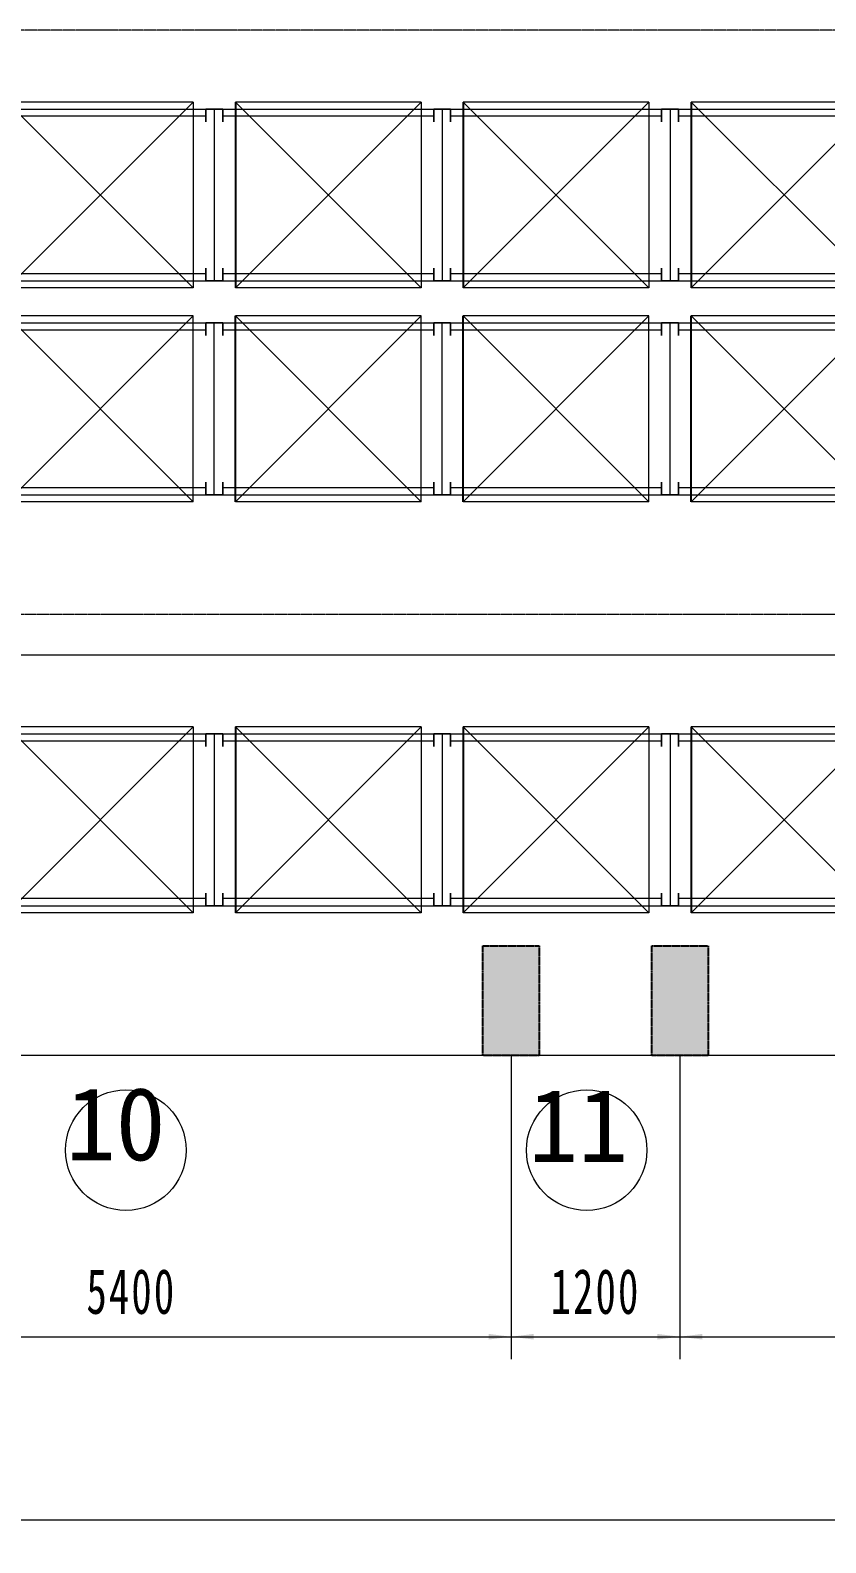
# Model space of a CAD drawing. Header units: millimetres. Extents: x -67280 to 67280, y -47520 to 47520.
# Drawn here: x 143 to 5799, y -29434 to -18687 of the extents above; entities that cross this region are included whole.
import ezdxf

# ---------------------------------------------------------------- set-up
doc = ezdxf.new("R2010")
doc.units = ezdxf.units.MM
doc.linetypes.add('AD_LTYPE5 0 mm_1_1_1_1_1_1_1_1_1_1_1_1_1_1_1', pattern=[16, 13, -1, 1, -1])
doc.linetypes.add('点画线', pattern=[18, 12, -2, 2, -2])
doc.layers.get('0').update_dxf_attribs({"lineweight": 35})
for name, color, linetype, lineweight in [('ACADACAD05', 4, 'AD_LTYPE5 0 mm_1_1_1_1_1_1_1_1_1_1_1_1_1_1_1', 25), ('ACADloading', 57, 'Continuous', 18), ('ACADRackFrame', 5, 'Continuous', 18), ('ACAD细实线层', 3, 'Continuous', 18), ('中心线层', 1, '点画线', 18), ('尺寸线层', 4, 'Continuous', 18)]:
    doc.layers.add(name, color=color, linetype=linetype, lineweight=lineweight)
doc.styles.add('标准', font='', dxfattribs={"width": 0.667})
doc.styles.get('标准').set_extended_font_data('宋体')
doc.dimstyles.new('标准', dxfattribs={"dimscale": 160, "dimtxt": 2, "dimasz": 1, "dimexe": 1, "dimexo": 0, "dimgap": 1, "dimtad": 1, "dimdec": 1, "dimdsep": 46, "dimtxsty": '标准', "dimblk": '_CAXARROW', "dimcen": 0, "dimdle": 2, "dimaunit": 1, "dimadec": 0, "dimazin": 2, "dimtfac": 0.707107, "dimtdec": 3, "dimtmove": 0, "dimatfit": 3, "dimfxl": 0, "dimfrac": 2, "dimtolj": 1, "dimarcsym": 0})

# ---------------------------------------------------------------- blocks, each defined once
blk = doc.blocks.new('*X4')
at = {"layer": '尺寸线层', "linetype": 'Continuous', "lineweight": 18}
for points in [[(-55838, -29274), (-55678, -29294), (-55678, -29254)], [(22162, -29274), (22002, -29294), (22002, -29254)]]:
    blk.add_hatch(color=0, dxfattribs=at).paths.add_polyline_path(points, flags=0)
at = {"layer": '尺寸线层', "color": 0}
for p, q in [((-55838, -25972), (-55838, -29434)), ((22162, -25972), (22162, -29434))]:
    blk.add_line(p, q, dxfattribs=at)
at = {"layer": '尺寸线层', "color": 0, "linetype": 'Continuous', "lineweight": 18}
blk.add_line((22162, -29274), (-55838, -29274), dxfattribs=at)
at = {"layer": '尺寸线层', "color": 0, "insert": (-16838, -28954), "char_height": 320, "width": 1570.44, "attachment_point": 5, "line_spacing_factor": 1.15057, "style": '标准'}
blk.add_mtext('\\T1.1;78200', dxfattribs=at)
blk = doc.blocks.new('_CAXARROW')
blk.add_hatch(color=0).paths.add_polyline_path([(0, 0), (-1, 0.125), (-1, -0.125)], flags=0)
blk = doc.blocks.new('*X152')
at = {"layer": 'ACADloading', "color": 3, "linetype": 'Continuous', "lineweight": 18}
for p, q in [((1530, 0), (210, 0)), ((210, 0), (210, -1320)), ((210, 0), (210, -1320)), ((210, 0), (210, -1320)), ((210, 0), (210, -1320)), ((210, -1320), (210, 0)), ((210, -1320), (210, 0)), ((210, -1320), (210, 0)), ((210, -1320), (1530, 0)), ((1530, -1320), (210, 0)), ((1530, 0), (1530, -1320)), ((210, -820), (210, -1280)), ((210, -820), (210, -1280)), ((1530, -1320), (210, -1320)), ((1490, -1320), (250, -1320))]:
    blk.add_line(p, q, dxfattribs=at)
at = {"layer": 'ACADloading', "color": 3, "linetype": 'Continuous', "lineweight": 25}
blk.add_line((210, 0), (210, -1320), dxfattribs=at)
at = {"layer": 'ACADloading', "linetype": 'Continuous', "lineweight": 18}
for p, q in [((1530, 0), (250, 0)), ((1530, 0), (250, 0)), ((1530, 0), (250, 0)), ((1490, -1320), (250, -1320)), ((1490, -1320), (250, -1320))]:
    blk.add_line(p, q, dxfattribs=at)
at = {"layer": 'ACADloading', "color": 5, "linetype": 'Continuous', "lineweight": 18}
blk.add_line((1530, 0), (1530, -1320), dxfattribs=at)
blk.add_line((1530, 0), (1530, -1320), dxfattribs=at)
blk.add_line((1530, 0), (1530, -1320), dxfattribs=at)
blk.add_line((1530, 0), (1530, -1320), dxfattribs=at)
blk.add_line((1530, 0), (1530, -1320), dxfattribs=at)
blk.add_line((1530, 0), (1530, -1320), dxfattribs=at)
at = {"layer": 'ACADRackFrame', "linetype": 'Continuous', "lineweight": 18}
for p, q in [((120, -50), (1620, -50)), ((1620, -100), (120, -100)), ((1620, -1220), (120, -1220)), ((120, -1270), (1620, -1270))]:
    blk.add_line(p, q, dxfattribs=at)
for points in [[(120, -140), (120, -50), (0, -50), (0, -140)], [(60, -50), (60, -1270)], [(1620, -140), (1620, -50), (1740, -50), (1740, -140)], [(1680, -50), (1680, -1270)], [(120, -1180), (120, -1270), (0, -1270), (0, -1180)], [(1620, -1180), (1620, -1270), (1740, -1270), (1740, -1180)]]:
    blk.add_lwpolyline(points, dxfattribs=at)
blk = doc.blocks.new('*X153')
at = {"layer": 'ACADloading', "color": 3, "linetype": 'Continuous', "lineweight": 18}
for p, q in [((1530, 0), (210, 0)), ((210, 0), (210, -1320)), ((210, 0), (210, -1320)), ((210, 0), (210, -1320)), ((210, 0), (210, -1320)), ((210, -1320), (210, 0)), ((210, -1320), (210, 0)), ((210, -1320), (210, 0)), ((210, -1320), (1530, 0)), ((1530, -1320), (210, 0)), ((1530, 0), (1530, -1320)), ((210, -820), (210, -1280)), ((210, -820), (210, -1280)), ((1530, -1320), (210, -1320)), ((1490, -1320), (250, -1320))]:
    blk.add_line(p, q, dxfattribs=at)
at = {"layer": 'ACADloading', "color": 3, "linetype": 'Continuous', "lineweight": 25}
blk.add_line((210, 0), (210, -1320), dxfattribs=at)
at = {"layer": 'ACADloading', "linetype": 'Continuous', "lineweight": 18}
for p, q in [((1530, 0), (250, 0)), ((1530, 0), (250, 0)), ((1530, 0), (250, 0)), ((1490, -1320), (250, -1320)), ((1490, -1320), (250, -1320))]:
    blk.add_line(p, q, dxfattribs=at)
at = {"layer": 'ACADloading', "color": 5, "linetype": 'Continuous', "lineweight": 18}
blk.add_line((1530, 0), (1530, -1320), dxfattribs=at)
blk.add_line((1530, 0), (1530, -1320), dxfattribs=at)
blk.add_line((1530, 0), (1530, -1320), dxfattribs=at)
blk.add_line((1530, 0), (1530, -1320), dxfattribs=at)
blk.add_line((1530, 0), (1530, -1320), dxfattribs=at)
blk.add_line((1530, 0), (1530, -1320), dxfattribs=at)
at = {"layer": 'ACADRackFrame', "linetype": 'Continuous', "lineweight": 18}
for p, q in [((120, -50), (1620, -50)), ((1620, -100), (120, -100)), ((1620, -1220), (120, -1220)), ((120, -1270), (1620, -1270))]:
    blk.add_line(p, q, dxfattribs=at)
for points in [[(120, -140), (120, -50), (0, -50), (0, -140)], [(60, -50), (60, -1270)], [(1620, -140), (1620, -50), (1740, -50), (1740, -140)], [(1680, -50), (1680, -1270)], [(120, -1180), (120, -1270), (0, -1270), (0, -1180)], [(1620, -1180), (1620, -1270), (1740, -1270), (1740, -1180)]]:
    blk.add_lwpolyline(points, dxfattribs=at)
blk = doc.blocks.new('*X154')
at = {"layer": 'ACADloading', "color": 3, "linetype": 'Continuous', "lineweight": 18}
for p, q in [((1530, 0), (210, 0)), ((210, 0), (210, -1320)), ((210, 0), (210, -1320)), ((210, 0), (210, -1320)), ((210, 0), (210, -1320)), ((210, -1320), (210, 0)), ((210, -1320), (210, 0)), ((210, -1320), (210, 0)), ((210, -1320), (1530, 0)), ((1530, -1320), (210, 0)), ((1530, 0), (1530, -1320)), ((210, -820), (210, -1280)), ((210, -820), (210, -1280)), ((1530, -1320), (210, -1320)), ((1490, -1320), (250, -1320))]:
    blk.add_line(p, q, dxfattribs=at)
at = {"layer": 'ACADloading', "color": 3, "linetype": 'Continuous', "lineweight": 25}
blk.add_line((210, 0), (210, -1320), dxfattribs=at)
at = {"layer": 'ACADloading', "linetype": 'Continuous', "lineweight": 18}
for p, q in [((1530, 0), (250, 0)), ((1530, 0), (250, 0)), ((1530, 0), (250, 0)), ((1490, -1320), (250, -1320)), ((1490, -1320), (250, -1320))]:
    blk.add_line(p, q, dxfattribs=at)
at = {"layer": 'ACADloading', "color": 5, "linetype": 'Continuous', "lineweight": 18}
blk.add_line((1530, 0), (1530, -1320), dxfattribs=at)
blk.add_line((1530, 0), (1530, -1320), dxfattribs=at)
blk.add_line((1530, 0), (1530, -1320), dxfattribs=at)
blk.add_line((1530, 0), (1530, -1320), dxfattribs=at)
blk.add_line((1530, 0), (1530, -1320), dxfattribs=at)
blk.add_line((1530, 0), (1530, -1320), dxfattribs=at)
at = {"layer": 'ACADRackFrame', "linetype": 'Continuous', "lineweight": 18}
for p, q in [((120, -50), (1620, -50)), ((1620, -100), (120, -100)), ((1620, -1220), (120, -1220)), ((120, -1270), (1620, -1270))]:
    blk.add_line(p, q, dxfattribs=at)
for points in [[(120, -140), (120, -50), (0, -50), (0, -140)], [(60, -50), (60, -1270)], [(1620, -140), (1620, -50), (1740, -50), (1740, -140)], [(1680, -50), (1680, -1270)], [(120, -1180), (120, -1270), (0, -1270), (0, -1180)], [(1620, -1180), (1620, -1270), (1740, -1270), (1740, -1180)]]:
    blk.add_lwpolyline(points, dxfattribs=at)
blk = doc.blocks.new('*X155')
at = {"layer": 'ACADloading', "color": 3, "linetype": 'Continuous', "lineweight": 18}
for p, q in [((1530, 0), (210, 0)), ((210, 0), (210, -1320)), ((210, 0), (210, -1320)), ((210, 0), (210, -1320)), ((210, 0), (210, -1320)), ((210, -1320), (210, 0)), ((210, -1320), (210, 0)), ((210, -1320), (210, 0)), ((210, -1320), (1530, 0)), ((1530, -1320), (210, 0)), ((1530, 0), (1530, -1320)), ((210, -820), (210, -1280)), ((210, -820), (210, -1280)), ((1530, -1320), (210, -1320)), ((1490, -1320), (250, -1320))]:
    blk.add_line(p, q, dxfattribs=at)
at = {"layer": 'ACADloading', "color": 3, "linetype": 'Continuous', "lineweight": 25}
blk.add_line((210, 0), (210, -1320), dxfattribs=at)
at = {"layer": 'ACADloading', "linetype": 'Continuous', "lineweight": 18}
for p, q in [((1530, 0), (250, 0)), ((1530, 0), (250, 0)), ((1530, 0), (250, 0)), ((1490, -1320), (250, -1320)), ((1490, -1320), (250, -1320))]:
    blk.add_line(p, q, dxfattribs=at)
at = {"layer": 'ACADloading', "color": 5, "linetype": 'Continuous', "lineweight": 18}
blk.add_line((1530, 0), (1530, -1320), dxfattribs=at)
blk.add_line((1530, 0), (1530, -1320), dxfattribs=at)
blk.add_line((1530, 0), (1530, -1320), dxfattribs=at)
blk.add_line((1530, 0), (1530, -1320), dxfattribs=at)
blk.add_line((1530, 0), (1530, -1320), dxfattribs=at)
blk.add_line((1530, 0), (1530, -1320), dxfattribs=at)
at = {"layer": 'ACADRackFrame', "linetype": 'Continuous', "lineweight": 18}
for p, q in [((120, -50), (1620, -50)), ((1620, -100), (120, -100)), ((1620, -1220), (120, -1220)), ((120, -1270), (1620, -1270))]:
    blk.add_line(p, q, dxfattribs=at)
for points in [[(120, -140), (120, -50), (0, -50), (0, -140)], [(60, -50), (60, -1270)], [(1620, -140), (1620, -50), (1740, -50), (1740, -140)], [(1680, -50), (1680, -1270)], [(120, -1180), (120, -1270), (0, -1270), (0, -1180)], [(1620, -1180), (1620, -1270), (1740, -1270), (1740, -1180)]]:
    blk.add_lwpolyline(points, dxfattribs=at)
blk = doc.blocks.new('*X188')
at = {"layer": 'ACADloading', "color": 3, "linetype": 'Continuous', "lineweight": 18}
for p, q in [((210, 0), (210, 1320)), ((210, 0), (210, 1320)), ((210, 0), (210, 1320)), ((210, 0), (210, 1320)), ((210, 1320), (210, 0)), ((210, 1320), (210, 0)), ((1530, 1320), (210, 1320)), ((210, 1320), (210, 0)), ((210, 1320), (1530, 0)), ((1530, 1320), (210, 0)), ((1490, 1320), (250, 1320)), ((1530, 0), (1530, 1320)), ((210, 820), (210, 1280)), ((210, 820), (210, 1280)), ((1530, 0), (210, 0))]:
    blk.add_line(p, q, dxfattribs=at)
at = {"layer": 'ACADloading', "color": 3, "linetype": 'Continuous', "lineweight": 25}
blk.add_line((210, 0), (210, 1320), dxfattribs=at)
at = {"layer": 'ACADloading', "linetype": 'Continuous', "lineweight": 18}
for p, q in [((1490, 1320), (250, 1320)), ((1490, 1320), (250, 1320)), ((1530, 0), (250, 0)), ((1530, 0), (250, 0)), ((1530, 0), (250, 0))]:
    blk.add_line(p, q, dxfattribs=at)
at = {"layer": 'ACADloading', "color": 5, "linetype": 'Continuous', "lineweight": 18}
blk.add_line((1530, 0), (1530, 1320), dxfattribs=at)
blk.add_line((1530, 0), (1530, 1320), dxfattribs=at)
blk.add_line((1530, 0), (1530, 1320), dxfattribs=at)
blk.add_line((1530, 0), (1530, 1320), dxfattribs=at)
blk.add_line((1530, 0), (1530, 1320), dxfattribs=at)
blk.add_line((1530, 0), (1530, 1320), dxfattribs=at)
at = {"layer": 'ACADRackFrame', "linetype": 'Continuous', "lineweight": 18}
for p, q in [((120, 1270), (1620, 1270)), ((1620, 1220), (120, 1220)), ((1620, 100), (120, 100)), ((120, 50), (1620, 50))]:
    blk.add_line(p, q, dxfattribs=at)
for points in [[(120, 1180), (120, 1270), (0, 1270), (0, 1180)], [(60, 50), (60, 1270)], [(1620, 1180), (1620, 1270), (1740, 1270), (1740, 1180)], [(1680, 50), (1680, 1270)], [(120, 140), (120, 50), (0, 50), (0, 140)], [(1620, 140), (1620, 50), (1740, 50), (1740, 140)]]:
    blk.add_lwpolyline(points, dxfattribs=at)
blk = doc.blocks.new('*X189')
at = {"layer": 'ACADloading', "color": 3, "linetype": 'Continuous', "lineweight": 18}
for p, q in [((210, 0), (210, 1320)), ((210, 0), (210, 1320)), ((210, 0), (210, 1320)), ((210, 0), (210, 1320)), ((210, 1320), (210, 0)), ((210, 1320), (210, 0)), ((1530, 1320), (210, 1320)), ((210, 1320), (210, 0)), ((210, 1320), (1530, 0)), ((1530, 1320), (210, 0)), ((1490, 1320), (250, 1320)), ((1530, 0), (1530, 1320)), ((210, 820), (210, 1280)), ((210, 820), (210, 1280)), ((1530, 0), (210, 0))]:
    blk.add_line(p, q, dxfattribs=at)
at = {"layer": 'ACADloading', "color": 3, "linetype": 'Continuous', "lineweight": 25}
blk.add_line((210, 0), (210, 1320), dxfattribs=at)
at = {"layer": 'ACADloading', "linetype": 'Continuous', "lineweight": 18}
for p, q in [((1490, 1320), (250, 1320)), ((1490, 1320), (250, 1320)), ((1530, 0), (250, 0)), ((1530, 0), (250, 0)), ((1530, 0), (250, 0))]:
    blk.add_line(p, q, dxfattribs=at)
at = {"layer": 'ACADloading', "color": 5, "linetype": 'Continuous', "lineweight": 18}
blk.add_line((1530, 0), (1530, 1320), dxfattribs=at)
blk.add_line((1530, 0), (1530, 1320), dxfattribs=at)
blk.add_line((1530, 0), (1530, 1320), dxfattribs=at)
blk.add_line((1530, 0), (1530, 1320), dxfattribs=at)
blk.add_line((1530, 0), (1530, 1320), dxfattribs=at)
blk.add_line((1530, 0), (1530, 1320), dxfattribs=at)
at = {"layer": 'ACADRackFrame', "linetype": 'Continuous', "lineweight": 18}
for p, q in [((120, 1270), (1620, 1270)), ((1620, 1220), (120, 1220)), ((1620, 100), (120, 100)), ((120, 50), (1620, 50))]:
    blk.add_line(p, q, dxfattribs=at)
for points in [[(120, 1180), (120, 1270), (0, 1270), (0, 1180)], [(60, 50), (60, 1270)], [(1620, 1180), (1620, 1270), (1740, 1270), (1740, 1180)], [(1680, 50), (1680, 1270)], [(120, 140), (120, 50), (0, 50), (0, 140)], [(1620, 140), (1620, 50), (1740, 50), (1740, 140)]]:
    blk.add_lwpolyline(points, dxfattribs=at)
blk = doc.blocks.new('*X190')
at = {"layer": 'ACADloading', "color": 3, "linetype": 'Continuous', "lineweight": 18}
for p, q in [((210, 0), (210, 1320)), ((210, 0), (210, 1320)), ((210, 0), (210, 1320)), ((210, 0), (210, 1320)), ((210, 1320), (210, 0)), ((210, 1320), (210, 0)), ((1530, 1320), (210, 1320)), ((210, 1320), (210, 0)), ((210, 1320), (1530, 0)), ((1530, 1320), (210, 0)), ((1490, 1320), (250, 1320)), ((1530, 0), (1530, 1320)), ((210, 820), (210, 1280)), ((210, 820), (210, 1280)), ((1530, 0), (210, 0))]:
    blk.add_line(p, q, dxfattribs=at)
at = {"layer": 'ACADloading', "color": 3, "linetype": 'Continuous', "lineweight": 25}
blk.add_line((210, 0), (210, 1320), dxfattribs=at)
at = {"layer": 'ACADloading', "linetype": 'Continuous', "lineweight": 18}
for p, q in [((1490, 1320), (250, 1320)), ((1490, 1320), (250, 1320)), ((1530, 0), (250, 0)), ((1530, 0), (250, 0)), ((1530, 0), (250, 0))]:
    blk.add_line(p, q, dxfattribs=at)
at = {"layer": 'ACADloading', "color": 5, "linetype": 'Continuous', "lineweight": 18}
blk.add_line((1530, 0), (1530, 1320), dxfattribs=at)
blk.add_line((1530, 0), (1530, 1320), dxfattribs=at)
blk.add_line((1530, 0), (1530, 1320), dxfattribs=at)
blk.add_line((1530, 0), (1530, 1320), dxfattribs=at)
blk.add_line((1530, 0), (1530, 1320), dxfattribs=at)
blk.add_line((1530, 0), (1530, 1320), dxfattribs=at)
at = {"layer": 'ACADRackFrame', "linetype": 'Continuous', "lineweight": 18}
for p, q in [((120, 1270), (1620, 1270)), ((1620, 1220), (120, 1220)), ((1620, 100), (120, 100)), ((120, 50), (1620, 50))]:
    blk.add_line(p, q, dxfattribs=at)
for points in [[(120, 1180), (120, 1270), (0, 1270), (0, 1180)], [(60, 50), (60, 1270)], [(1620, 1180), (1620, 1270), (1740, 1270), (1740, 1180)], [(1680, 50), (1680, 1270)], [(120, 140), (120, 50), (0, 50), (0, 140)], [(1620, 140), (1620, 50), (1740, 50), (1740, 140)]]:
    blk.add_lwpolyline(points, dxfattribs=at)
blk = doc.blocks.new('*X191')
at = {"layer": 'ACADloading', "color": 3, "linetype": 'Continuous', "lineweight": 18}
for p, q in [((210, 0), (210, 1320)), ((210, 0), (210, 1320)), ((210, 0), (210, 1320)), ((210, 0), (210, 1320)), ((210, 1320), (210, 0)), ((210, 1320), (210, 0)), ((1530, 1320), (210, 1320)), ((210, 1320), (210, 0)), ((210, 1320), (1530, 0)), ((1530, 1320), (210, 0)), ((1490, 1320), (250, 1320)), ((1530, 0), (1530, 1320)), ((210, 820), (210, 1280)), ((210, 820), (210, 1280)), ((1530, 0), (210, 0))]:
    blk.add_line(p, q, dxfattribs=at)
at = {"layer": 'ACADloading', "color": 3, "linetype": 'Continuous', "lineweight": 25}
blk.add_line((210, 0), (210, 1320), dxfattribs=at)
at = {"layer": 'ACADloading', "linetype": 'Continuous', "lineweight": 18}
for p, q in [((1490, 1320), (250, 1320)), ((1490, 1320), (250, 1320)), ((1530, 0), (250, 0)), ((1530, 0), (250, 0)), ((1530, 0), (250, 0))]:
    blk.add_line(p, q, dxfattribs=at)
at = {"layer": 'ACADloading', "color": 5, "linetype": 'Continuous', "lineweight": 18}
blk.add_line((1530, 0), (1530, 1320), dxfattribs=at)
blk.add_line((1530, 0), (1530, 1320), dxfattribs=at)
blk.add_line((1530, 0), (1530, 1320), dxfattribs=at)
blk.add_line((1530, 0), (1530, 1320), dxfattribs=at)
blk.add_line((1530, 0), (1530, 1320), dxfattribs=at)
blk.add_line((1530, 0), (1530, 1320), dxfattribs=at)
at = {"layer": 'ACADRackFrame', "linetype": 'Continuous', "lineweight": 18}
for p, q in [((120, 1270), (1620, 1270)), ((1620, 1220), (120, 1220)), ((1620, 100), (120, 100)), ((120, 50), (1620, 50))]:
    blk.add_line(p, q, dxfattribs=at)
for points in [[(120, 1180), (120, 1270), (0, 1270), (0, 1180)], [(60, 50), (60, 1270)], [(1620, 1180), (1620, 1270), (1740, 1270), (1740, 1180)], [(1680, 50), (1680, 1270)], [(120, 140), (120, 50), (0, 50), (0, 140)], [(1620, 140), (1620, 50), (1740, 50), (1740, 140)]]:
    blk.add_lwpolyline(points, dxfattribs=at)
blk = doc.blocks.new('*X261')
at = {"layer": 'ACADloading', "color": 3, "linetype": 'Continuous', "lineweight": 18}
for p, q in [((1530, 0), (210, 0)), ((210, 0), (210, -1320)), ((210, 0), (210, -1320)), ((210, 0), (210, -1320)), ((210, 0), (210, -1320)), ((210, -1320), (210, 0)), ((210, -1320), (210, 0)), ((210, -1320), (210, 0)), ((210, -1320), (1530, 0)), ((1530, -1320), (210, 0)), ((1530, 0), (1530, -1320)), ((210, -820), (210, -1280)), ((210, -820), (210, -1280)), ((1530, -1320), (210, -1320)), ((1490, -1320), (250, -1320))]:
    blk.add_line(p, q, dxfattribs=at)
at = {"layer": 'ACADloading', "color": 3, "linetype": 'Continuous', "lineweight": 25}
blk.add_line((210, 0), (210, -1320), dxfattribs=at)
at = {"layer": 'ACADloading', "linetype": 'Continuous', "lineweight": 18}
for p, q in [((1530, 0), (250, 0)), ((1530, 0), (250, 0)), ((1530, 0), (250, 0)), ((1490, -1320), (250, -1320)), ((1490, -1320), (250, -1320))]:
    blk.add_line(p, q, dxfattribs=at)
at = {"layer": 'ACADloading', "color": 5, "linetype": 'Continuous', "lineweight": 18}
blk.add_line((1530, 0), (1530, -1320), dxfattribs=at)
blk.add_line((1530, 0), (1530, -1320), dxfattribs=at)
blk.add_line((1530, 0), (1530, -1320), dxfattribs=at)
blk.add_line((1530, 0), (1530, -1320), dxfattribs=at)
blk.add_line((1530, 0), (1530, -1320), dxfattribs=at)
blk.add_line((1530, 0), (1530, -1320), dxfattribs=at)
at = {"layer": 'ACADRackFrame', "linetype": 'Continuous', "lineweight": 18}
for p, q in [((120, -50), (1620, -50)), ((1620, -100), (120, -100)), ((1620, -1220), (120, -1220)), ((120, -1270), (1620, -1270))]:
    blk.add_line(p, q, dxfattribs=at)
for points in [[(120, -140), (120, -50), (0, -50), (0, -140)], [(60, -50), (60, -1270)], [(1620, -140), (1620, -50), (1740, -50), (1740, -140)], [(1680, -50), (1680, -1270)], [(120, -1180), (120, -1270), (0, -1270), (0, -1180)], [(1620, -1180), (1620, -1270), (1740, -1270), (1740, -1180)]]:
    blk.add_lwpolyline(points, dxfattribs=at)
blk = doc.blocks.new('*X262')
at = {"layer": 'ACADloading', "color": 3, "linetype": 'Continuous', "lineweight": 18}
for p, q in [((1530, 0), (210, 0)), ((210, 0), (210, -1320)), ((210, 0), (210, -1320)), ((210, 0), (210, -1320)), ((210, 0), (210, -1320)), ((210, -1320), (210, 0)), ((210, -1320), (210, 0)), ((210, -1320), (210, 0)), ((210, -1320), (1530, 0)), ((1530, -1320), (210, 0)), ((1530, 0), (1530, -1320)), ((210, -820), (210, -1280)), ((210, -820), (210, -1280)), ((1530, -1320), (210, -1320)), ((1490, -1320), (250, -1320))]:
    blk.add_line(p, q, dxfattribs=at)
at = {"layer": 'ACADloading', "color": 3, "linetype": 'Continuous', "lineweight": 25}
blk.add_line((210, 0), (210, -1320), dxfattribs=at)
at = {"layer": 'ACADloading', "linetype": 'Continuous', "lineweight": 18}
for p, q in [((1530, 0), (250, 0)), ((1530, 0), (250, 0)), ((1530, 0), (250, 0)), ((1490, -1320), (250, -1320)), ((1490, -1320), (250, -1320))]:
    blk.add_line(p, q, dxfattribs=at)
at = {"layer": 'ACADloading', "color": 5, "linetype": 'Continuous', "lineweight": 18}
blk.add_line((1530, 0), (1530, -1320), dxfattribs=at)
blk.add_line((1530, 0), (1530, -1320), dxfattribs=at)
blk.add_line((1530, 0), (1530, -1320), dxfattribs=at)
blk.add_line((1530, 0), (1530, -1320), dxfattribs=at)
blk.add_line((1530, 0), (1530, -1320), dxfattribs=at)
blk.add_line((1530, 0), (1530, -1320), dxfattribs=at)
at = {"layer": 'ACADRackFrame', "linetype": 'Continuous', "lineweight": 18}
for p, q in [((120, -50), (1620, -50)), ((1620, -100), (120, -100)), ((1620, -1220), (120, -1220)), ((120, -1270), (1620, -1270))]:
    blk.add_line(p, q, dxfattribs=at)
for points in [[(120, -140), (120, -50), (0, -50), (0, -140)], [(60, -50), (60, -1270)], [(1620, -140), (1620, -50), (1740, -50), (1740, -140)], [(1680, -50), (1680, -1270)], [(120, -1180), (120, -1270), (0, -1270), (0, -1180)], [(1620, -1180), (1620, -1270), (1740, -1270), (1740, -1180)]]:
    blk.add_lwpolyline(points, dxfattribs=at)
blk = doc.blocks.new('*X263')
at = {"layer": 'ACADloading', "color": 3, "linetype": 'Continuous', "lineweight": 18}
for p, q in [((1530, 0), (210, 0)), ((210, 0), (210, -1320)), ((210, 0), (210, -1320)), ((210, 0), (210, -1320)), ((210, 0), (210, -1320)), ((210, -1320), (210, 0)), ((210, -1320), (210, 0)), ((210, -1320), (210, 0)), ((210, -1320), (1530, 0)), ((1530, -1320), (210, 0)), ((1530, 0), (1530, -1320)), ((210, -820), (210, -1280)), ((210, -820), (210, -1280)), ((1530, -1320), (210, -1320)), ((1490, -1320), (250, -1320))]:
    blk.add_line(p, q, dxfattribs=at)
at = {"layer": 'ACADloading', "color": 3, "linetype": 'Continuous', "lineweight": 25}
blk.add_line((210, 0), (210, -1320), dxfattribs=at)
at = {"layer": 'ACADloading', "linetype": 'Continuous', "lineweight": 18}
for p, q in [((1530, 0), (250, 0)), ((1530, 0), (250, 0)), ((1530, 0), (250, 0)), ((1490, -1320), (250, -1320)), ((1490, -1320), (250, -1320))]:
    blk.add_line(p, q, dxfattribs=at)
at = {"layer": 'ACADloading', "color": 5, "linetype": 'Continuous', "lineweight": 18}
blk.add_line((1530, 0), (1530, -1320), dxfattribs=at)
blk.add_line((1530, 0), (1530, -1320), dxfattribs=at)
blk.add_line((1530, 0), (1530, -1320), dxfattribs=at)
blk.add_line((1530, 0), (1530, -1320), dxfattribs=at)
blk.add_line((1530, 0), (1530, -1320), dxfattribs=at)
blk.add_line((1530, 0), (1530, -1320), dxfattribs=at)
at = {"layer": 'ACADRackFrame', "linetype": 'Continuous', "lineweight": 18}
for p, q in [((120, -50), (1620, -50)), ((1620, -100), (120, -100)), ((1620, -1220), (120, -1220)), ((120, -1270), (1620, -1270))]:
    blk.add_line(p, q, dxfattribs=at)
for points in [[(120, -140), (120, -50), (0, -50), (0, -140)], [(60, -50), (60, -1270)], [(1620, -140), (1620, -50), (1740, -50), (1740, -140)], [(1680, -50), (1680, -1270)], [(120, -1180), (120, -1270), (0, -1270), (0, -1180)], [(1620, -1180), (1620, -1270), (1740, -1270), (1740, -1180)]]:
    blk.add_lwpolyline(points, dxfattribs=at)
blk = doc.blocks.new('*X264')
at = {"layer": 'ACADloading', "color": 3, "linetype": 'Continuous', "lineweight": 18}
for p, q in [((1530, 0), (210, 0)), ((210, 0), (210, -1320)), ((210, 0), (210, -1320)), ((210, 0), (210, -1320)), ((210, 0), (210, -1320)), ((210, -1320), (210, 0)), ((210, -1320), (210, 0)), ((210, -1320), (210, 0)), ((210, -1320), (1530, 0)), ((1530, -1320), (210, 0)), ((1530, 0), (1530, -1320)), ((210, -820), (210, -1280)), ((210, -820), (210, -1280)), ((1530, -1320), (210, -1320)), ((1490, -1320), (250, -1320))]:
    blk.add_line(p, q, dxfattribs=at)
at = {"layer": 'ACADloading', "color": 3, "linetype": 'Continuous', "lineweight": 25}
blk.add_line((210, 0), (210, -1320), dxfattribs=at)
at = {"layer": 'ACADloading', "linetype": 'Continuous', "lineweight": 18}
for p, q in [((1530, 0), (250, 0)), ((1530, 0), (250, 0)), ((1530, 0), (250, 0)), ((1490, -1320), (250, -1320)), ((1490, -1320), (250, -1320))]:
    blk.add_line(p, q, dxfattribs=at)
at = {"layer": 'ACADloading', "color": 5, "linetype": 'Continuous', "lineweight": 18}
blk.add_line((1530, 0), (1530, -1320), dxfattribs=at)
blk.add_line((1530, 0), (1530, -1320), dxfattribs=at)
blk.add_line((1530, 0), (1530, -1320), dxfattribs=at)
blk.add_line((1530, 0), (1530, -1320), dxfattribs=at)
blk.add_line((1530, 0), (1530, -1320), dxfattribs=at)
blk.add_line((1530, 0), (1530, -1320), dxfattribs=at)
at = {"layer": 'ACADRackFrame', "linetype": 'Continuous', "lineweight": 18}
for p, q in [((120, -50), (1620, -50)), ((1620, -100), (120, -100)), ((1620, -1220), (120, -1220)), ((120, -1270), (1620, -1270))]:
    blk.add_line(p, q, dxfattribs=at)
for points in [[(120, -140), (120, -50), (0, -50), (0, -140)], [(60, -50), (60, -1270)], [(1620, -140), (1620, -50), (1740, -50), (1740, -140)], [(1680, -50), (1680, -1270)], [(120, -1180), (120, -1270), (0, -1270), (0, -1180)], [(1620, -1180), (1620, -1270), (1740, -1270), (1740, -1180)]]:
    blk.add_lwpolyline(points, dxfattribs=at)
blk = doc.blocks.new('*X218')
at = {"layer": 'ACAD细实线层', "linetype": 'Continuous', "lineweight": 18}
for name, p in [('*X264', (12900, -735)), ('*X263', (14520, -735)), ('*X262', (16140, -735)), ('*X261', (17760, -735))]:
    blk.add_blockref(name, p, dxfattribs=at)
blk = doc.blocks.new('*X465')
at = {"layer": '尺寸线层', "linetype": 'Continuous', "lineweight": 18}
for points in [[(-1838, -27970), (-1678, -27950), (-1678, -27990)], [(3562, -27970), (3402, -27950), (3402, -27990)]]:
    blk.add_hatch(color=0, dxfattribs=at).paths.add_polyline_path(points, flags=0)
at = {"layer": '尺寸线层', "color": 0}
for p, q in [((-1838, -25972), (-1838, -28130)), ((3562, -25972), (3562, -28130))]:
    blk.add_line(p, q, dxfattribs=at)
at = {"layer": '尺寸线层', "color": 0, "linetype": 'Continuous', "lineweight": 18}
blk.add_line((-1838, -27970), (3562, -27970), dxfattribs=at)
at = {"layer": '尺寸线层', "color": 0, "insert": (862, -27650), "char_height": 320, "width": 1238.9, "attachment_point": 5, "line_spacing_factor": 1.15057, "style": '标准'}
blk.add_mtext('\\T1.1;5400', dxfattribs=at)
blk = doc.blocks.new('*X467')
at = {"layer": '尺寸线层', "linetype": 'Continuous', "lineweight": 18}
for points in [[(3562, -27970), (3722, -27950), (3722, -27990)], [(4762, -27970), (4602, -27950), (4602, -27990)]]:
    blk.add_hatch(color=0, dxfattribs=at).paths.add_polyline_path(points, flags=0)
at = {"layer": '尺寸线层', "color": 0}
for p, q in [((3562, -25972), (3562, -28130)), ((4762, -25972), (4762, -28130))]:
    blk.add_line(p, q, dxfattribs=at)
at = {"layer": '尺寸线层', "color": 0, "linetype": 'Continuous', "lineweight": 18}
blk.add_line((3562, -27970), (4762, -27970), dxfattribs=at)
at = {"layer": '尺寸线层', "color": 0, "insert": (4162, -27650), "char_height": 320, "width": 1205.7, "attachment_point": 5, "line_spacing_factor": 1.15057, "style": '标准'}
blk.add_mtext('\\T1.1;1200', dxfattribs=at)
blk = doc.blocks.new('*X469')
at = {"layer": '尺寸线层', "linetype": 'Continuous', "lineweight": 18}
for points in [[(4762, -27970), (4922, -27950), (4922, -27990)], [(10162, -27970), (10002, -27950), (10002, -27990)]]:
    blk.add_hatch(color=0, dxfattribs=at).paths.add_polyline_path(points, flags=0)
at = {"layer": '尺寸线层', "color": 0}
for p, q in [((4762, -25972), (4762, -28130)), ((10162, -25972), (10162, -28130))]:
    blk.add_line(p, q, dxfattribs=at)
at = {"layer": '尺寸线层', "color": 0, "linetype": 'Continuous', "lineweight": 18}
blk.add_line((4762, -27970), (10162, -27970), dxfattribs=at)
at = {"layer": '尺寸线层', "color": 0, "insert": (7462, -27650), "char_height": 320, "width": 1238.9, "attachment_point": 5, "line_spacing_factor": 1.15057, "style": '标准'}
blk.add_mtext('\\T1.1;5400', dxfattribs=at)
blk = doc.blocks.new('*X481')
at = {"layer": '尺寸线层'}
h = blk.add_hatch(color=256, dxfattribs=at)
h.paths.add_polyline_path([(-200, 780), (-200, 316), (-200, 0), (0, 0), (0, 780)], flags=0)
h.paths.add_polyline_path([(0, 780), (0, 331), (0, 0), (200, 0), (200, 780)], flags=0)
at = {"layer": 'ACADACAD05', "linetype": 'AD_LTYPE5 0 mm_1_1_1_1_1_1_1_1_1_1_1_1_1_1_1', "lineweight": 25}
for p, q in [((-200, 0), (-200, 780)), ((-200, 780), (200, 780)), ((200, 780), (200, 0)), ((200, 0), (-200, 0))]:
    blk.add_line(p, q, dxfattribs=at)
blk = doc.blocks.new('*X482')
at = {"layer": '尺寸线层'}
h = blk.add_hatch(color=256, dxfattribs=at)
h.paths.add_polyline_path([(-200, 780), (-200, 316), (-200, 0), (0, 0), (0, 780)], flags=0)
h.paths.add_polyline_path([(0, 780), (0, 331), (0, 0), (200, 0), (200, 780)], flags=0)
at = {"layer": 'ACADACAD05', "linetype": 'AD_LTYPE5 0 mm_1_1_1_1_1_1_1_1_1_1_1_1_1_1_1', "lineweight": 25}
for p, q in [((-200, 0), (-200, 780)), ((-200, 780), (200, 780)), ((200, 780), (200, 0)), ((200, 0), (-200, 0))]:
    blk.add_line(p, q, dxfattribs=at)

msp = doc.modelspace()

# ---------------------------------------------------------------- linework, layer by layer
at = {"layer": '中心线层'}
for p, q in [((16032.015, -18687.309), (-46007.985, -18687.309)), ((16027.386, -22837.309), (-46125.8, -22837.309)), ((16027.386, -22837.309), (-46125.799, -22837.309)), ((16032.015, -23127.309), (-46007.985, -23127.309))]:
    msp.add_line(p, q, dxfattribs=at)
at = {"layer": '中心线层', "linetype": '点画线', "lineweight": 18}
for p, q in [((16032.015, -18687.309), (-46007.985, -18687.309)), ((18492.016, -23127.309), (-46007.985, -23127.309))]:
    msp.add_line(p, q, dxfattribs=at)
at = {"layer": '尺寸线层'}
msp.add_line((22162.031, -25972.309), (-56303.389, -25972.309), dxfattribs=at)
for centre in [(823.099, -26644.48), (4099.205, -26644.48)]:
    msp.add_circle(centre, 428.432, dxfattribs=at)

# ---------------------------------------------------------------- block references
at = {"layer": 'ACAD细实线层', "linetype": 'Continuous', "lineweight": 18}
for name, p in [('*X191', (-227.963, -22037.309)), ('*X190', (1392.037, -22037.309)), ('*X189', (3012.037, -22037.309)), ('*X188', (4632.037, -22037.309)), ('*X155', (-227.963, -23637.309)), ('*X154', (1392.037, -23637.309)), ('*X153', (3012.037, -23637.309)), ('*X152', (4632.037, -23637.309))]:
    msp.add_blockref(name, p, dxfattribs=at)
at = {"layer": '尺寸线层'}
for name, p in [('*X218', (-13127.98, -18462.309)), ('*X481', (3562.031, -25972.309)), ('*X482', (4762.031, -25972.309))]:
    msp.add_blockref(name, p, dxfattribs=at)

# ---------------------------------------------------------------- texts
at = {"layer": '尺寸线层', "char_height": 519.63, "width": 796.84267, "attachment_point": 1, "line_spacing_factor": 1.15057}
for s, insert in [('\\T1.001;10', (397.506, -26197.197)), ('\\T1.001;11', (3685.447, -26209.152))]:
    msp.add_mtext(s, dxfattribs=dict(at, insert=insert))

# ---------------------------------------------------------------- dimensions: what is measured, and where the dimension line sits
at = {"layer": '尺寸线层'}
dim = msp.add_linear_dim(base=(-55837.969, -29273.776), p1=(22162.031, -25972.309), p2=(-55837.969, -25972.309), text='78200', dimstyle='标准', override={"dimsah": 1, "dimtfill": 1}, dxfattribs=at)
dim.commit()
dim.dimension.update_dxf_attribs({"geometry": '*X4', "text_midpoint": (-16837.969, -29273.776)})
for base, p1, p2, picture, middle in [((3562.031, -27970.066), (-1837.969, -25972.309), (3562.031, -25972.309), '*X465', (862.031, -27970.066)), ((10162.031, -27970.066), (4762.031, -25972.309), (10162.031, -25972.309), '*X469', (7462.031, -27970.066))]:
    dim = msp.add_linear_dim(base=base, p1=p1, p2=p2, dimstyle='标准', override={"dimsah": 1, "dimtfill": 1, "dimtzin": 8}, dxfattribs=at)
    dim.commit()
    dim.dimension.update_dxf_attribs({"geometry": picture, "text_midpoint": middle})
dim = msp.add_linear_dim(base=(4762.031, -27970.066), p1=(3562.031, -25972.309), p2=(4762.031, -25972.309), angle=0, dimstyle='标准', override={"dimsah": 1, "dimtfill": 1, "dimtzin": 8}, dxfattribs=at)
dim.commit()
dim.dimension.update_dxf_attribs({"geometry": '*X467', "text_midpoint": (4162.031, -27970.066)})

doc.saveas('drawing.dxf')
